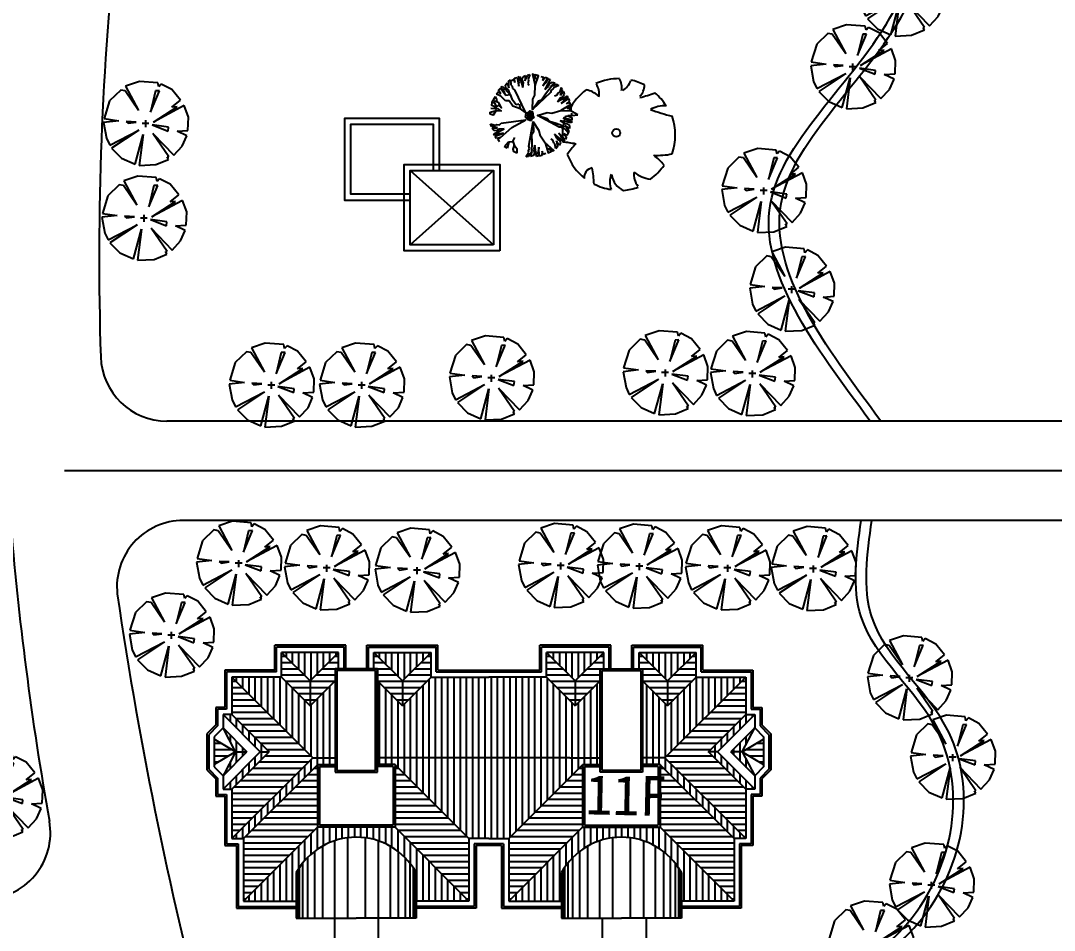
# Model space of a CAD drawing. Extents: x 225694 to 1397201, y -46174 to 794826.
# Drawn here: x 501845 to 564215, y 386968 to 441838 of the extents above; entities that cross this region are included whole.
import ezdxf
from ezdxf.enums import TextEntityAlignment as Align

# ---------------------------------------------------------------- set-up
doc = ezdxf.new("R2010")
doc.units = 0
doc.header["$LTSCALE"] = 0.5
doc.header["$MEASUREMENT"] = 0
for name, color, linetype in [('08-树', 73, 'Continuous'), ('KJ', 8, 'Continuous'), ('TREE1', 62, 'Continuous'), ('ZJ', 7, 'Continuous'), ('屋顶', 135, 'Continuous'), ('树', 124, 'Continuous'), ('路', 40, 'Continuous')]:
    doc.layers.add(name, color=color, linetype=linetype)
doc.styles.add('等线体', font='')
doc.styles.get('等线体').set_extended_font_data('黑体')

# ---------------------------------------------------------------- blocks, each defined once
blk = doc.blocks.new('批杷')
at = {"layer": '08-树', "color": 124}
for p, q in [((-784, 2446), (-678, 2505)), ((-678, 2505), (-475, 1835)), ((-478, 2470), (-326, 2553)), ((-326, 2553), (-360, 2236)), ((-360, 2236), (-231, 2506)), ((-231, 2506), (-208, 2577)), ((-208, 2577), (-55, 2613)), ((-55, 2613), (-172, 2330)), ((296, 2576), (142, 2607)), ((601, 2507), (767, 2457)), ((-1799, 1818), (-1731, 1918)), ((-1731, 1918), (-1248, 1412)), ((-1537, 1977), (-1438, 2120)), ((-1504, 1809), (-1537, 1977)), ((-1438, 2120), (-1325, 1821)), ((-1344, 2194), (-1224, 2295)), ((-1333, 2120), (-1344, 2194)), ((-1325, 1821), (-1333, 2120)), ((-1224, 2295), (-1200, 1990)), ((-1206, 2233), (-1054, 2316)), ((-1200, 1990), (-1137, 1917)), ((-1137, 1917), (-1099, 1765)), ((-1054, 2316), (-959, 2128)), ((-983, 2387), (-831, 2446)), ((-959, 2128), (-983, 2387)), ((-831, 2446), (-723, 1917)), ((-689, 2188), (-784, 2446)), ((-735, 2140), (-689, 2188)), ((-723, 1917), (-735, 2140)), ((-524, 2306), (-478, 2470)), ((-441, 2129), (-524, 2306)), ((-475, 1835), (-441, 2129)), ((-148, 2236), (-183, 2083)), ((-183, 2083), (-111, 1966)), ((-172, 2330), (-148, 2236)), ((767, 2457), (700, 2258)), ((700, 2258), (866, 2457)), ((1016, 2391), (717, 1941)), ((717, 1941), (866, 2108)), ((1166, 2324), (833, 1708)), ((833, 1708), (1066, 1891)), ((866, 2457), (1016, 2391)), ((866, 2108), (933, 2108)), ((933, 2108), (1049, 2357)), ((1049, 2357), (1166, 2324)), ((1066, 1891), (1132, 2074)), ((1132, 2074), (1282, 2158)), ((1448, 2108), (1199, 1908)), ((1199, 1908), (1481, 2008)), ((1282, 2158), (1448, 2108)), ((1681, 1958), (1398, 1841)), ((1481, 2008), (1548, 2041)), ((1548, 2041), (1681, 1958)), ((-2340, 954), (-2143, 1291)), ((-2080, 1437), (-1981, 1580)), ((-1806, 1311), (-2080, 1437)), ((-1981, 1580), (-1812, 1455)), ((-1950, 1675), (-1841, 1796)), ((-1812, 1455), (-1950, 1675)), ((-1841, 1796), (-1506, 1373)), ((-1530, 1034), (-1806, 1311)), ((-1597, 1630), (-1799, 1818)), ((-1618, 1567), (-1597, 1630)), ((-1506, 1373), (-1618, 1567)), ((-1506, 1373), (-1248, 1412)), ((-1351, 1689), (-1504, 1809)), ((-1248, 1412), (-1351, 1689)), ((-1248, 1412), (-1154, 1152)), ((-1099, 1765), (-982, 1692)), ((-982, 1692), (-335, 346)), ((1182, 1542), (102, 510)), ((1215, 1675), (1182, 1542)), ((1348, 1758), (1215, 1675)), ((1398, 1841), (1348, 1758)), ((1556, 1354), (1424, 1318)), ((1636, 1489), (1556, 1354)), ((2206, 1320), (1599, 973)), ((1718, 1541), (1636, 1489)), ((1828, 1826), (1718, 1541)), ((1776, 1210), (1957, 1281)), ((1789, 1343), (1882, 1628)), ((1983, 1597), (1789, 1343)), ((1914, 1695), (1828, 1826)), ((1882, 1628), (1914, 1695)), ((1957, 1281), (2037, 1432)), ((2037, 1432), (1983, 1597)), ((2242, 1205), (2206, 1320)), ((-1312, 1034), (-1530, 1034)), ((-1095, 717), (-1312, 1034)), ((-1154, 1152), (-877, 816)), ((-640, 538), (-1095, 717)), ((-877, 816), (-699, 855)), ((-699, 855), (-640, 538)), ((1599, 973), (1776, 1210)), ((2276, 1172), (1834, 862)), ((1834, 862), (1997, 1016)), ((1995, 1082), (2242, 1205)), ((1997, 1016), (1995, 1082)), ((2151, 853), (2346, 1024)), ((2349, 925), (2151, 853)), ((2346, 1024), (2276, 1172)), ((2403, 760), (2349, 925)), ((-2459, 222), (-2459, 340)), ((-640, 538), (-264, 261)), ((1708, -563), (393, 145)), ((2464, -143), (1944, 3)), ((1944, 3), (2149, -88)), ((2450, 115), (2240, 117)), ((2240, 117), (2481, 20)), ((2447, 288), (2450, 115)), ((2481, 20), (2464, -143)), ((-2383, -509), (-2442, -364)), ((-2442, -364), (-2145, -435)), ((-2310, -521), (-2383, -509)), ((-2342, -622), (-2022, -607)), ((-2236, -760), (-2342, -622)), ((-2022, -607), (-2310, -521)), ((-2145, -435), (-2055, -397)), ((-2055, -397), (-1899, -408)), ((-1899, -408), (-1794, -320)), ((-1825, -1182), (-1154, -571)), ((-1794, -320), (-313, -120)), ((-1154, -571), (-313, -120)), ((-131, -1714), (136, -244)), ((1845, -553), (1708, -563)), ((2447, -305), (1759, -180)), ((1759, -180), (2005, -344)), ((1965, -654), (1845, -553)), ((2005, -344), (2199, -351)), ((2329, -641), (2062, -466)), ((2062, -466), (2244, -703)), ((2149, -88), (2169, -151)), ((2169, -151), (2443, -185)), ((2199, -351), (2325, -467)), ((2325, -467), (2329, -641)), ((2443, -185), (2447, -305)), ((-2240, -963), (-1609, -660)), ((-2166, -1058), (-2240, -963)), ((-2067, -780), (-2236, -760)), ((-1925, -924), (-2166, -1058)), ((-2158, -1104), (-1652, -917)), ((-2076, -1246), (-2158, -1104)), ((-1825, -1182), (-2076, -1246)), ((-1905, -671), (-2067, -780)), ((-1996, -1305), (-1825, -1182)), ((-1871, -963), (-1925, -924)), ((-1609, -660), (-1905, -671)), ((-1652, -917), (-1871, -963)), ((1429, -980), (1563, -1244)), ((1968, -1427), (1429, -980)), ((1563, -1244), (1729, -1345)), ((1680, -912), (1814, -1091)), ((2062, -1293), (1680, -912)), ((1814, -1091), (1801, -1156)), ((1801, -1156), (2023, -1319)), ((2060, -676), (1965, -654)), ((1994, -957), (2157, -1159)), ((2176, -1062), (1994, -957)), ((2258, -908), (2060, -676)), ((2157, -1159), (2062, -1293)), ((2258, -908), (2176, -1062)), ((2244, -703), (2296, -756)), ((2296, -756), (2258, -908)), ((-1891, -1443), (-1996, -1305)), ((-1431, -1818), (-1589, -1719)), ((-138, -1986), (-80, -1841)), ((-80, -1841), (-131, -1714)), ((249, -1643), (169, -1928)), ((342, -2337), (249, -1643)), ((480, -1763), (457, -1986)), ((502, -2303), (480, -1763)), ((1321, -1348), (1197, -1290)), ((1377, -1495), (1321, -1348)), ((1449, -1560), (1377, -1495)), ((1508, -1860), (1449, -1560)), ((1615, -1746), (1508, -1860)), ((1553, -1378), (1596, -1674)), ((1700, -1661), (1553, -1378)), ((1596, -1674), (1615, -1746)), ((1782, -1508), (1700, -1661)), ((1729, -1345), (1782, -1508)), ((2023, -1319), (1968, -1427)), ((-837, -2135), (-1055, -2036)), ((-290, -2343), (-130, -2083)), ((-133, -2333), (-290, -2343)), ((-130, -2083), (-138, -1986)), ((-99, -2267), (-133, -2333)), ((71, -2020), (-99, -2267)), ((-14, -2328), (71, -2020)), ((150, -2270), (-14, -2328)), ((222, -2115), (150, -2270)), ((169, -1928), (222, -2115)), ((456, -2295), (342, -2337)), ((457, -1986), (403, -2025)), ((403, -2025), (456, -2295)), ((662, -2269), (502, -2303)), ((679, -2009), (662, -2269)), ((743, -2210), (679, -2009)), ((907, -2153), (743, -2210))]:
    blk.add_line(p, q, dxfattribs=at)
for points in [[(252, 1958), (468, 2540), (268, 2590), (268, 2357), (185, 2607), (102, 2640), (252, 1958)], [(119, 527), (102, 510), (119, 1126), (235, 1375), (252, 1958)], [(119, 527), (451, 1026), (650, 1093), (883, 1442), (1249, 1908)], [(-2459, 340), (-2083, 439), (-1787, 420), (-1965, 538), (-2123, 519), (-2182, 677), (-2360, 756), (-2340, 954), (-2202, 915), (-2083, 657), (-1945, 776), (-1767, 598), (-1925, 915), (-2024, 954), (-2063, 1133), (-2143, 1291)], [(-2024, 974), (-2202, 1014), (-2321, 1034)], [(1816, 451), (2437, 425), (2423, 630), (2201, 558), (2413, 714), (2419, 804), (1816, 451)], [(-2103, 439), (-2281, 162), (-2459, 222)], [(-2143, 538), (-2419, 558)], [(414, 135), (393, 145), (984, 320), (1257, 286), (1816, 451)], [(414, 135), (992, -27), (1117, -196), (1521, -309), (2077, -513)], [(133, -267), (157, -867), (35, -1038), (52, -1457), (30, -2049)], [(133, -267), (136, -244), (485, -752), (537, -1022), (866, -1503)], [(-1352, -1442), (-1095, -1422), (-976, -1185)], [(-1589, -1719), (-1352, -1442)], [(-1332, -1462), (-1371, -1601), (-1431, -1818)], [(-1095, -1403), (-1015, -1640)], [(-1015, -1640), (-1095, -1878), (-1055, -2036)], [(-1035, -1601), (-837, -1838), (-837, -2135)], [(866, -1503), (1034, -2102), (1225, -2025), (1088, -1836), (1302, -1989), (1388, -1967), (866, -1503)]]:
    blk.add_lwpolyline(points, dxfattribs=at)
for points in [[(-14, -172), (-197, -89), (-330, 44), (-280, 277), (-147, 344), (-64, 427), (102, 360), (119, 244), (119, 144), (185, 27), (52, -56), (36, -139)], [(-35, -51), (-138, -31), (-178, 9), (-178, 88), (-187, 117), (-207, 191), (-138, 236), (-109, 300), (-20, 290), (5, 330), (34, 270), (59, 251), (54, 147), (103, 93), (103, 48), (79, 38), (64, -11), (39, -26), (24, -51)], [(-114, 33), (-138, 78), (-138, 132), (-104, 196), (-99, 226), (-54, 246), (-40, 201), (-15, 206), (-5, 191), (20, 157), (29, 127), (29, 97), (15, 48), (10, 33), (-5, 18), (-25, 18), (-25, -1), (-64, -1), (-69, 18), (-79, 28)], [(-74, 112), (-64, 167), (-40, 172), (-30, 152), (-10, 132), (-10, 107), (-30, 93), (-30, 78), (-49, 83), (-74, 93)]]:
    blk.add_lwpolyline(points, close=True, dxfattribs=at)
blk = doc.blocks.new('含笑')
at = {"layer": '树'}
for p, q in [((-632, 458), (-789, 543)), ((-789, 543), (-789, 543)), ((-846, 434), (-632, 458))]:
    blk.add_line(p, q, dxfattribs=at)
blk.add_circle((27, 148), 69.3, dxfattribs=at)
for centre, radius, start, end in [((74, 115), 966, 89.3321, 114.3856), ((-228, 923), 350, 352.0775, 26.6128), ((-501, 833), 236, 343.6555, 39.76), ((-64, 1178), 366, 304.1868, 338.5411), ((74, 115), 963, 62.8767, 77.7021), ((234, 973), 279, 315.8454, 359.7651), ((74, 115), 956, 126.0751, 153.6245), ((-556, 485), 407, 48.5203, 80.5151), ((-354, 3609), 2962, 285.4397, 290.7099), ((74, 115), 950, 31.4098, 49.4752), ((837, 188), 424, 83.5323, 121.6544), ((1829, 3902), 3566, 250.0865, 256.3451), ((74, 115), 974, 160.8426, 187.275), ((74, 115), 968, 340.3307, 19.43), ((-1018, -1601), 1597, 77.3728, 85.4649), ((81, -798), 1065, 134.7782, 147.3315), ((74, 115), 951, 200.8103, 231.4392), ((738, 952), 1190, 266.7455, 282.0146), ((89, -1036), 989, 39.6536, 53.993), ((-366, -610), 158, 97.741, 188.8107), ((-2361, -834), 2010, 2.9465, 10.9238), ((626, -573), 297, 170.6314, 220.6278), ((680, -105), 545, 230.4582, 263.1093), ((74, 115), 933, 305.394, 326.2464), ((316, -694), 400, 160.6009, 199.3991), ((271, -539), 323, 186.1912, 248.4952), ((74, 115), 947, 243.1498, 261.8356), ((74, 115), 957, 274.7236, 290.3277)]:
    blk.add_arc(centre, radius, start, end, dxfattribs=at)
blk = doc.blocks.new('棕榈')
at = {"layer": '树', "color": 64, "linetype": 'Continuous'}
for p, q in [((-172, 1067), (-553, 940)), ((-553, 940), (-196, 270)), ((336, 1025), (-172, 1067)), ((360, 916), (336, 1025)), ((426, 996), (360, 916)), ((717, 842), (426, 996)), ((-688, 831), (-995, 530)), ((-566, 808), (-688, 831)), ((-196, 270), (-566, 808)), ((127, 220), (373, 813)), ((270, 808), (127, 220)), ((373, 813), (270, 808)), ((953, 551), (717, 842)), ((-995, 530), (-1146, 45)), ((1056, 402), (209, -50)), ((209, -50), (863, 371)), ((715, 357), (953, 551)), ((863, 371), (715, 357)), ((1170, 85), (1056, 402)), ((-1146, 45), (-738, -11)), ((0, -192), (0, 0)), ((1159, -278), (1170, 85)), ((-738, -11), (-1159, -58)), ((-1159, -58), (-1080, -495)), ((-990, -683), (-193, -267)), ((-193, -267), (-937, -763)), ((-537, -32), (-487, -82)), ((-265, -48), (-537, -32)), ((-487, -82), (-265, -48)), ((88, -84), (-103, -84)), ((177, -127), (611, -294)), ((625, -185), (177, -127)), ((611, -294), (625, -185)), ((863, -297), (1159, -278)), ((-1080, -495), (-990, -683)), ((-294, -1205), (-73, -388)), ((-73, -388), (-180, -1239)), ((633, -1004), (193, -363)), ((193, -363), (770, -961)), ((1130, -424), (863, -297)), ((1003, -707), (1130, -424)), ((-937, -763), (-662, -1041)), ((770, -961), (1003, -707)), ((-662, -1041), (-294, -1205)), ((275, -1218), (627, -1072)), ((627, -1072), (590, -1004)), ((590, -1004), (633, -1004)), ((-180, -1239), (275, -1218))]:
    blk.add_line(p, q, dxfattribs=at)
blk = doc.blocks.new('b')
at = {"layer": 'KJ'}
h = blk.add_hatch(dxfattribs=at)
h.set_pattern_fill('LINE', color=256, scale=3000, angle=90, style=0)
h.paths.add_polyline_path([(989064, 580640), (990792, 582361), (987335, 582361)])
h.paths.add_polyline_path([(992916, 582361), (994644, 580640), (996373, 582361)])
h.paths.add_polyline_path([(1003335, 582361), (1005064, 580640), (1006792, 582361)])
h.paths.add_polyline_path([(1010644, 580640), (1012373, 582361), (1008916, 582361)])
h.paths.add_polyline_path([(1013104, 576361), (1013644, 576361), (1015894, 578611), (1015354, 578611)])
h.paths.add_polyline_path([(1015354, 574111), (1015894, 574111), (1013644, 576361), (1013104, 576361)])
h.paths.add_polyline_path([(986064, 576361), (986604, 576361), (984354, 578611), (983814, 578611)])
h.paths.add_polyline_path([(986604, 576361), (986064, 576361), (983814, 574111), (984354, 574111)])
h.paths.add_polyline_path([(984564, 576361), (985257, 576361), (983814, 577804)])
h.paths.add_polyline_path([(985257, 576361), (984564, 576361), (983814, 574917)])
h.paths.add_polyline_path([(1014451, 576361), (1015144, 576361), (1015894, 577804)])
h.paths.add_polyline_path([(1015144, 576361), (1014451, 576361), (1015894, 574917)])
h = blk.add_hatch(dxfattribs=at)
h.set_pattern_fill('LINE', color=256, scale=3000, angle=180, style=0)
h.paths.add_polyline_path([(987335, 582361), (987335, 580861), (989064, 579140), (989064, 580640)])
h.paths.add_polyline_path([(989064, 580640), (989064, 579140), (990576, 580646), (990576, 581371), (990792, 581371), (990792, 582361)])
h.paths.add_polyline_path([(992916, 582361), (992916, 581371), (993132, 581371), (993132, 580646), (994644, 579140), (994644, 580640)])
h.paths.add_polyline_path([(996373, 580861), (996373, 582361), (994644, 580640), (994644, 579140)])
h.paths.add_polyline_path([(1003335, 582361), (1003335, 580861), (1005064, 579140), (1005064, 580640)])
h.paths.add_polyline_path([(1005064, 580640), (1005064, 579140), (1006576, 580646), (1006576, 581371), (1006792, 581371), (1006792, 582361)])
h.paths.add_polyline_path([(1008916, 582361), (1008916, 581371), (1009132, 581371), (1009132, 580646), (1010644, 579140), (1010644, 580640)])
h.paths.add_polyline_path([(1012373, 580861), (1012373, 582361), (1010644, 580640), (1010644, 579140)])
h = blk.add_hatch(dxfattribs=at)
h.set_pattern_fill('LINE', color=256, scale=3000, angle=180, style=0)
h.paths.add_polyline_path([(984354, 580861), (984354, 578611), (986604, 576361), (984354, 574111), (984354, 571141), (989236, 576001)])
h.paths.add_polyline_path([(989514, 575576), (985059, 571141), (985059, 567361), (989514, 571816)])
h.paths.add_polyline_path([(994194, 575576), (994194, 571816), (998649, 567361), (998649, 571141)])
h.paths.add_polyline_path([(1005514, 571816), (1005514, 575576), (1001059, 571141), (1001059, 567361)])
h.paths.add_polyline_path([(1014649, 567361), (1014649, 571141), (1010194, 575576), (1010194, 571816)])
h.paths.add_polyline_path([(1015354, 571141), (1015354, 574111), (1013104, 576361), (1015354, 578611), (1015354, 580861), (1010473, 576001)])
h.paths.add_polyline_path([(1016434, 577129), (1015144, 576361), (1016434, 575592)])
h.paths.add_polyline_path([(983274, 575592), (984564, 576361), (983274, 577129)])
h = blk.add_hatch(dxfattribs=at)
h.set_pattern_fill('LINE', color=256, scale=3000, angle=90, style=0)
h.paths.add_polyline_path([(1010644, 579140), (1009132, 580646), (1009132, 576460), (1009132, 576001), (1010473, 576001), (1015354, 580861), (1012373, 580861)])
h.paths.add_polyline_path([(1003335, 580861), (999854, 580861), (996373, 580861), (994644, 579140), (993132, 580646), (993132, 576001), (1004736, 576001), (1006576, 576001), (1006576, 580646), (1005064, 579140)])
h.paths.add_polyline_path([(989064, 579140), (987335, 580861), (984354, 580861), (989236, 576001), (990576, 576001), (990576, 580646)])
h.paths.add_polyline_path([(995472, 569081), (995472, 567361), (998649, 567361), (994194, 571816), (989514, 571816), (985059, 567361), (988236, 567361), (988236, 569081, -0.589173)])
h.paths.add_polyline_path([(984354, 571141), (985059, 571141), (989514, 575576), (989514, 575596), (990576, 575596), (990576, 576001), (989236, 576001)])
h.paths.add_polyline_path([(1010473, 576001), (1009132, 576001), (1009132, 575596), (1010194, 575596), (1010194, 575576), (1014649, 571141), (1015354, 571141)])
h.paths.add_polyline_path([(1010194, 571816), (1005514, 571816), (1001059, 567361), (1004236, 567361), (1004236, 569081, -0.589173), (1011472, 569081), (1011472, 567361), (1014649, 567361)])
h.paths.add_polyline_path([(1001059, 571141), (1005514, 575576), (1005514, 575596), (1006576, 575596), (1006576, 576001), (1004736, 576001), (993132, 576001), (993132, 575596), (994194, 575596), (994194, 575576), (998649, 571141), (999854, 571141)])
at = {"layer": 'KJ', "linetype": 'Continuous'}
for p, q in [((990533, 570996), (990533, 566329)), ((991325, 571179), (991325, 566329)), ((992384, 571179), (992384, 566329)), ((993176, 570996), (993176, 566329)), ((1006533, 570996), (1006533, 566329)), ((1007325, 571179), (1007325, 566329)), ((1008384, 571179), (1008384, 566329)), ((1009176, 570996), (1009176, 566329)), ((989325, 570350), (989325, 566329)), ((989813, 570674), (989813, 566329)), ((993896, 570674), (993896, 566329)), ((994383, 570350), (994383, 566329)), ((1005325, 570350), (1005325, 566329)), ((1005813, 570674), (1005813, 566329)), ((1009896, 570674), (1009896, 566329)), ((1010383, 570350), (1010383, 566329)), ((988614, 569648), (988614, 566329)), ((988911, 569983), (988911, 566329)), ((994797, 569983), (994797, 566329)), ((995094, 569648), (995094, 566329)), ((1004614, 569648), (1004614, 566329)), ((1004911, 569983), (1004911, 566329)), ((1010797, 569983), (1010797, 566329)), ((1011094, 569648), (1011094, 566329)), ((988308, 569206), (988308, 566329)), ((988416, 569376), (988416, 566329)), ((995292, 569376), (995292, 566329)), ((995400, 569206), (995400, 566329)), ((1004308, 569206), (1004308, 566329)), ((1004416, 569376), (1004416, 566329)), ((1011292, 569376), (1011292, 566329)), ((1011400, 569206), (1011400, 566329))]:
    blk.add_line(p, q, dxfattribs=at)
at = {"layer": '屋顶'}
for p, q in [((991224, 582793), (986935, 582793)), ((986935, 581293), (986935, 582793)), ((991116, 582685), (987035, 582685)), ((987035, 581185), (987035, 582685)), ((991116, 581371), (991116, 582685)), ((991224, 581371), (991224, 582793)), ((992484, 581371), (992484, 582793)), ((992484, 582793), (996773, 582793)), ((992592, 582685), (996673, 582685)), ((992592, 581371), (992592, 582685)), ((996673, 581185), (996673, 582685)), ((996773, 581293), (996773, 582793)), ((1007224, 582793), (1002935, 582793)), ((1002935, 581293), (1002935, 582793)), ((1007116, 582685), (1003035, 582685)), ((1003035, 581185), (1003035, 582685)), ((1007116, 581371), (1007116, 582685)), ((1007224, 581371), (1007224, 582793)), ((1008484, 581371), (1008484, 582793)), ((1008484, 582793), (1012773, 582793)), ((1008592, 581371), (1008592, 582685)), ((1008592, 582685), (1012673, 582685)), ((1012673, 581185), (1012673, 582685)), ((1012773, 581293), (1012773, 582793)), ((990792, 582361), (987335, 582361)), ((987335, 582361), (989064, 580640)), ((987335, 580861), (987335, 582361)), ((990792, 582361), (989064, 580640)), ((990792, 581371), (990792, 582361)), ((990792, 581371), (990792, 582361)), ((992916, 582361), (996373, 582361)), ((992916, 582361), (994644, 580640)), ((992916, 581371), (992916, 582361)), ((996373, 582361), (994644, 580640)), ((996373, 580861), (996373, 582361)), ((1006792, 582361), (1003335, 582361)), ((1003335, 582361), (1005064, 580640)), ((1003335, 580861), (1003335, 582361)), ((1006792, 582361), (1005064, 580640)), ((1006792, 581371), (1006792, 582361)), ((1008916, 581371), (1008916, 582361)), ((1008916, 582361), (1010644, 580640)), ((1008916, 581371), (1008916, 582361)), ((1008916, 582361), (1012373, 582361)), ((1012373, 582361), (1010644, 580640)), ((1012373, 580861), (1012373, 582361)), ((986935, 581293), (983922, 581293)), ((983922, 581293), (983922, 579043)), ((993132, 581371), (990576, 581371)), ((990576, 581371), (990576, 576460)), ((990576, 581371), (990576, 575128)), ((993132, 581371), (993132, 576460)), ((993132, 575128), (993132, 581371)), ((996773, 581293), (1002935, 581293)), ((1006576, 581371), (1009132, 581371)), ((1006576, 575128), (1006576, 581371)), ((1006576, 581371), (1006576, 576460)), ((1009132, 581371), (1009132, 575128)), ((1009132, 581371), (1009132, 576460)), ((1012773, 581293), (1015786, 581293)), ((1015786, 581293), (1015786, 579043)), ((987035, 581185), (984030, 581185)), ((984030, 581185), (984030, 578935)), ((987335, 580861), (984354, 580861)), ((984354, 580861), (989236, 576001)), ((984354, 580861), (984354, 578611)), ((987335, 580861), (989064, 579140)), ((993024, 581263), (990684, 581263)), ((990684, 581263), (990684, 575236)), ((993024, 575236), (993024, 581263)), ((996373, 580861), (994644, 579140)), ((996373, 580861), (999854, 580861)), ((996673, 581185), (1003035, 581185)), ((1003335, 580861), (999854, 580861)), ((1003335, 580861), (1005064, 579140)), ((1006684, 581263), (1009024, 581263)), ((1006684, 575236), (1006684, 581263)), ((1009024, 581263), (1009024, 575236)), ((1015354, 580861), (1010473, 576001)), ((1012373, 580861), (1010644, 579140)), ((1012373, 580861), (1015354, 580861)), ((1012673, 581185), (1015678, 581185)), ((1015354, 580861), (1015354, 578611)), ((1015678, 581185), (1015678, 578935)), ((990576, 580646), (989064, 579140)), ((989064, 580640), (989064, 579140)), ((993132, 580646), (994644, 579140)), ((994644, 580640), (994644, 579140)), ((1006576, 580646), (1005064, 579140)), ((1005064, 580640), (1005064, 579140)), ((1009132, 580646), (1010644, 579140)), ((1010644, 580640), (1010644, 579140)), ((983922, 579043), (983382, 579043)), ((983382, 579043), (983382, 577983)), ((984030, 578935), (983490, 578935)), ((983490, 578935), (983490, 577938)), ((1015678, 578935), (1016218, 578935)), ((1015786, 579043), (1016326, 579043)), ((1016218, 578935), (1016218, 577938)), ((1016326, 579043), (1016326, 577983)), ((983814, 578611), (983814, 577804)), ((983814, 578611), (986064, 576361)), ((984354, 578611), (983814, 578611)), ((984354, 578611), (986604, 576361)), ((1015354, 578611), (1013104, 576361)), ((1015894, 578611), (1013644, 576361)), ((1015354, 578611), (1015894, 578611)), ((1015894, 578611), (1015894, 577804)), ((983382, 577983), (982842, 577443)), ((983490, 577938), (982950, 577398)), ((983814, 577804), (983274, 577264)), ((983814, 577804), (985257, 576361)), ((984564, 576361), (983814, 577804)), ((1015894, 577804), (1014451, 576361)), ((1015144, 576361), (1015894, 577804)), ((1015894, 577804), (1016434, 577264)), ((1016218, 577938), (1016758, 577398)), ((1016326, 577983), (1016866, 577443)), ((982842, 577443), (982842, 575278)), ((982950, 577398), (982950, 575323)), ((983274, 577264), (983274, 575457)), ((984564, 576361), (983274, 577129)), ((1015144, 576361), (1016434, 577129)), ((1016434, 577264), (1016434, 575457)), ((1016758, 577398), (1016758, 575323)), ((1016866, 577443), (1016866, 575278)), ((984564, 576361), (983274, 575592)), ((983814, 574917), (985257, 576361)), ((984564, 576361), (983814, 574917)), ((983814, 574111), (986064, 576361)), ((984354, 574111), (986604, 576361)), ((984564, 576361), (985257, 576361)), ((986064, 576361), (986604, 576361)), ((1013644, 576361), (1013104, 576361)), ((1015354, 574111), (1013104, 576361)), ((1015894, 574111), (1013644, 576361)), ((1015894, 574917), (1014451, 576361)), ((1015144, 576361), (1014451, 576361)), ((1015144, 576361), (1015894, 574917)), ((1015144, 576361), (1016434, 575592)), ((984354, 571141), (989236, 576001)), ((989236, 576001), (990576, 576001)), ((1004736, 576001), (993132, 576001)), ((1004736, 576001), (1006576, 576001)), ((1010473, 576001), (1009132, 576001)), ((1015354, 571141), (1010473, 576001)), ((982842, 575278), (983382, 574738)), ((982950, 575323), (983490, 574783)), ((983274, 575457), (983814, 574917)), ((985059, 571141), (989514, 575576)), ((989514, 575596), (990576, 575596)), ((989514, 575596), (989514, 571816)), ((989630, 575480), (990576, 575480)), ((989630, 575480), (989630, 571932)), ((990576, 575128), (993132, 575128)), ((990684, 575236), (993024, 575236)), ((994194, 575596), (993132, 575596)), ((994078, 575480), (993132, 575480)), ((994078, 575480), (994078, 571932)), ((994194, 575596), (994194, 571816)), ((998649, 571141), (994194, 575576)), ((1001059, 571141), (1005514, 575576)), ((1005514, 575596), (1006576, 575596)), ((1005514, 575596), (1005514, 571816)), ((1005630, 575480), (1005630, 571932)), ((1005630, 575480), (1006576, 575480)), ((1009132, 575128), (1006576, 575128)), ((1009024, 575236), (1006684, 575236)), ((1010194, 575596), (1009132, 575596)), ((1010078, 575480), (1009132, 575480)), ((1010078, 575480), (1010078, 571932)), ((1010194, 575596), (1010194, 571816)), ((1014649, 571141), (1010194, 575576)), ((1016434, 575457), (1015894, 574917)), ((1016758, 575323), (1016218, 574783)), ((1016866, 575278), (1016326, 574738)), ((983382, 574738), (983382, 573679)), ((983490, 574783), (983490, 573787)), ((983814, 574917), (983814, 574111)), ((1015894, 574917), (1015894, 574111)), ((1016218, 574783), (1016218, 573787)), ((1016326, 574738), (1016326, 573679)), ((983814, 574111), (984354, 574111)), ((984354, 574111), (984354, 571141)), ((1015894, 574111), (1015354, 574111)), ((1015354, 574111), (1015354, 571141)), ((983382, 573679), (983922, 573679)), ((983490, 573787), (984030, 573787)), ((983922, 573679), (983922, 570709)), ((984030, 573787), (984030, 570817)), ((1015678, 573787), (1015678, 570817)), ((1016218, 573787), (1015678, 573787)), ((1015786, 573679), (1015786, 570709)), ((1016326, 573679), (1015786, 573679)), ((994078, 571932), (989630, 571932)), ((1005630, 571932), (1010078, 571932)), ((985059, 567361), (989514, 571816)), ((994194, 571816), (989514, 571816)), ((998649, 567361), (994194, 571816)), ((1001059, 567361), (1005514, 571816)), ((1005514, 571816), (1010194, 571816)), ((1014649, 567361), (1010194, 571816)), ((983922, 570709), (984627, 570709)), ((984030, 570817), (984735, 570817)), ((984354, 571141), (985059, 571141)), ((984627, 570709), (984627, 566929)), ((984735, 570817), (984735, 567037)), ((985059, 571141), (985059, 567361)), ((999854, 571141), (998649, 571141)), ((998649, 571141), (998649, 567361)), ((1000735, 570817), (998973, 570817)), ((998973, 570817), (998973, 567037)), ((1000627, 570709), (999081, 570709)), ((999081, 570709), (999081, 566929)), ((999854, 571141), (1001059, 571141)), ((1000627, 570709), (1000627, 566929)), ((1000735, 570817), (1000735, 567037)), ((1001059, 571141), (1001059, 567361)), ((1015354, 571141), (1014649, 571141)), ((1014649, 571141), (1014649, 567361)), ((1014973, 570817), (1014973, 567037)), ((1015678, 570817), (1014973, 570817)), ((1015081, 570709), (1015081, 566929)), ((1015786, 570709), (1015081, 570709)), ((988236, 569081), (988236, 566329)), ((995472, 569081), (995472, 566329)), ((1004236, 569081), (1004236, 566329)), ((1011472, 569081), (1011472, 566329)), ((984735, 567037), (988236, 567037)), ((985059, 567361), (988236, 567361)), ((998649, 567361), (995472, 567361)), ((998973, 567037), (995472, 567037)), ((1000735, 567037), (1004236, 567037)), ((1001059, 567361), (1004236, 567361)), ((1014649, 567361), (1011472, 567361)), ((1014973, 567037), (1011472, 567037)), ((984627, 566929), (988236, 566929)), ((988236, 566329), (991854, 566329)), ((995472, 566329), (991854, 566329)), ((999081, 566929), (995472, 566929)), ((1000627, 566929), (1004236, 566929)), ((1004236, 566329), (1007854, 566329)), ((1011472, 566329), (1007854, 566329)), ((1015081, 566929), (1011472, 566929))]:
    blk.add_line(p, q, dxfattribs=at)
for centre in [(991854, 567077), (1007854, 567077)]:
    blk.add_arc(centre, 4136, 28.98914, 151.01086, dxfattribs=at)

msp = doc.modelspace()

# ---------------------------------------------------------------- linework, layer by layer
at = {"layer": 'TREE1', "color": 7}
for p, q in [((525351.9, 432793.2), (530383.8, 428323.1)), ((530383.8, 432793.2), (525351.9, 428323.1))]:
    msp.add_line(p, q, dxfattribs=at)
for points in [[(525351.9, 430994.9), (521406.6, 430994.9), (521406.6, 435966.1), (527096.1, 435966.1), (527096.1, 432793.2)], [(525351.9, 431363.6), (521775.2, 431363.6), (521775.2, 435597.4), (526727.5, 435597.4), (526727.5, 432793.2)]]:
    msp.add_lwpolyline(points, dxfattribs=at)
for points in [[(530752.5, 427954.5), (524983.2, 427954.5), (524983.2, 433161.8), (530752.5, 433161.8)], [(530383.8, 428323.1), (525351.9, 428323.1), (525351.9, 432793.2), (530383.8, 432793.2)]]:
    msp.add_lwpolyline(points, close=True, dxfattribs=at)
at = {"layer": '路', "color": 7}
for p, q in [((683598.6, 417688.9), (510672.7, 417688.9)), ((830824.1, 414688.9), (504489.6, 414688.9)), ((683598.6, 411688.9), (511652.4, 411688.9)), ((520772.9, 387700.4), (520772.9, 379247.6)), ((523415.8, 387700.4), (523415.8, 379335.7)), ((536935.2, 387700.4), (536935.2, 381458.7)), ((539578.1, 387700.4), (539578.1, 377897.3))]:
    msp.add_line(p, q, dxfattribs=at)
for centre, radius, start, end in [((694357.5, 427508.1), 193777, 161.995331, 182.850049), ((694357.5, 427508.1), 187777, 165.829936, 181.814539), ((510672.7, 421688.9), 4000, 181.814539, 270), ((694357.5, 427508.1), 193777, 184.612377, 190.091924), ((511652.4, 407688.9), 4000, 90, 186.191028), ((744045.5, 441645.1), 238858.1, 188.277441, 195.055549), ((499640.6, 392852), 4000, 270.007487, 10.091924)]:
    msp.add_arc(centre, radius, start, end, dxfattribs=at)
for points, knots in [([(553101.4, 417688.9), (549728.2, 422206.6), (543021.5, 431188.9), (556876.4, 441739.4), (556629.4, 455530.5), (550022.4, 466092.4), (555881.1, 476861.3), (562293.5, 484681.4), (574569.6, 490131), (579698, 478078.4), (592603.4, 479361), (599953.3, 489939.7), (612573.2, 480549.6), (620705.9, 491539), (628964.4, 500312.3), (647942.3, 493233.1), (641878.6, 510856.5), (648155.1, 520301.5), (647837, 532724.8), (659124.5, 536520.4), (666190.4, 544921.6), (676667.9, 542037.2), (685285.3, 539216.9), (692250.4, 544496.6), (701425.3, 539493), (706458.9, 544918.1), (709236.7, 547912)], [0, 0, 0, 0, 14427.2896194, 28684.5625826, 41813.7522732, 52705.2155961, 63262.7905587, 74483.0928484, 85762.2605936, 93119.153961, 107355.6559832, 114359.7475777, 127672.2000607, 138947.3166207, 149121.1998097, 163357.697375, 177033.0047384, 185159.3922129, 198301.1106652, 208161.8521645, 217572.0777821, 228569.6187249, 237392.0694759, 243284.2380735, 252106.6841135, 262970.405513, 262970.405513, 262970.405513, 262970.405513]), ([(553745.5, 417688.9), (550372.3, 422206.6), (543665.6, 431188.9), (557520.4, 441739.4), (557273.4, 455530.5), (550666.5, 466092.4), (556525.2, 476861.3), (562937.6, 484681.4), (575213.7, 490131), (580342.1, 478078.4), (593247.5, 479361), (600597.4, 489939.7), (613217.3, 480549.6), (621350, 491539), (629608.5, 500312.3), (648586.4, 493233.1), (642522.7, 510856.5), (648799.1, 520301.5), (648481.1, 532724.8), (659768.6, 536520.4), (666834.5, 544921.6), (677312, 542037.2), (685929.3, 539216.9), (692894.5, 544496.6), (702069.4, 539493), (707103, 544918.1), (709880.7, 547912)], [0, 0, 0, 0, 14427.2896194, 28684.5625826, 41813.7522732, 52705.2155961, 63262.7905587, 74483.0928484, 85762.2605936, 93119.153961, 107355.6559832, 114359.7475777, 127672.2000607, 138947.3166207, 149121.1998097, 163357.697375, 177033.0047384, 185159.3922129, 198301.1106652, 208161.8521645, 217572.0777821, 228569.6187249, 237392.0694759, 243284.2380735, 252106.6841135, 262970.405513, 262970.405513, 262970.405513, 262970.405513]), ([(570722.3, 328875.5), (571701.9, 330359.7), (573960, 333781.1), (576049.5, 340417.5), (573038.9, 348381.7), (565355.4, 350165.9), (558840.6, 357103.2), (564466.2, 370254.5), (551291.5, 368552.7), (543046.7, 380876.2), (557207.8, 385712.8), (559642.9, 398706.7), (551584.8, 404690.3), (552276.2, 409653.2), (552559.8, 411688.9)], [0, 0, 0, 0, 5329.3644124, 12284.9524566, 20315.5484856, 27205.7867362, 34717.3054359, 46430.0683585, 54262.4306585, 65321.8023518, 76663.6459525, 88658.9363313, 97024.5629701, 102841.9447248, 102841.9447248, 102841.9447248, 102841.9447248]), ([(571366.4, 328875.5), (572346, 330359.7), (574604.1, 333781.1), (576693.5, 340417.5), (573683, 348381.7), (565999.5, 350165.9), (559484.7, 357103.2), (565110.3, 370254.5), (551935.6, 368552.7), (543690.8, 380876.2), (557851.8, 385712.8), (560287, 398706.7), (552228.8, 404690.3), (552920.3, 409653.2), (553203.9, 411688.9)], [0, 0, 0, 0, 5329.3644124, 12284.9524566, 20315.5484856, 27205.7867362, 34717.3054359, 46430.0683585, 54262.4306585, 65321.8023518, 76663.6459525, 88658.9363313, 97024.5629701, 102841.9447248, 102841.9447248, 102841.9447248, 102841.9447248])]:
    msp.add_open_spline(points, degree=3, knots=knots, dxfattribs=at)

# ---------------------------------------------------------------- block references
at = {"layer": '08-树', "color": 7}
msp.add_blockref('批杷', (532629.8, 435973.7), dxfattribs=at)
at = {"layer": 'KJ', "color": 7}
msp.add_blockref('b', (-469759.8, -178628.3), dxfattribs=at)
at = {"layer": '树', "color": 7}
for name, p, xscale, yscale, zscale in [('棕榈', (555000.5, 443633.8), 2.197147679980844, 2.197147679980844, 2.19714768), ('棕榈', (552061.2, 439248.2), 2.197147679980844, 2.197147679980844, 2.19714768), ('棕榈', (509393.1, 435829.5), 2.197147679980844, 2.197147679980844, 2.19714768), ('含笑', (537687.5, 434548.5), 3.510000000009313, 3.510000000009313, 3.510000000000001), ('棕榈', (546694.9, 431784.5), 2.197147679980844, 2.197147679980844, 2.19714768), ('棕榈', (509292.5, 430116.8), 2.197147679980844, 2.197147679980844, 2.19714768), ('棕榈', (548378.8, 425822.4), 2.197147679980844, 2.197147679980844, 2.19714768), ('棕榈', (540745.4, 420792.8), 2.197147679980844, 2.197147679980844, 2.19714768), ('棕榈', (546013, 420737.3), 2.197147679980844, 2.197147679980844, 2.19714768), ('棕榈', (516979.5, 420045.9), 2.197147679980844, 2.197147679980844, 2.19714768), ('棕榈', (522431.7, 420045.9), 2.197147679980844, 2.197147679980844, 2.19714768), ('棕榈', (530260.5, 420476.4), 2.197147679980844, 2.197147679980844, 2.19714768), ('棕榈', (515007.6, 409295.6), 2.197147679980844, 2.197147679980844, 2.19714768), ('棕榈', (520320, 409016.2), 2.197147679980844, 2.197147679980844, 2.19714768), ('棕榈', (525772.2, 408876.5), 2.197147679980844, 2.197147679980844, 2.19714768), ('棕榈', (534439.8, 409155.9), 2.197147679980844, 2.197147679980844, 2.19714768), ('棕榈', (539193, 409118), 2.197147679980844, 2.197147679980844, 2.19714768), ('棕榈', (544505.4, 409016.2), 2.197147679980844, 2.197147679980844, 2.19714768), ('棕榈', (549678, 408978.3), 2.197147679980844, 2.197147679980844, 2.19714768), ('棕榈', (510953.5, 404965), 2.197147679980844, 2.197147679980844, 2.19714768), ('棕榈', (555485.6, 402382.5), 2.197147679980844, 2.197147679980844, 2.19714768), ('棕榈', (558092.8, 397598), 2.197147679980844, 2.197147679980844, 2.19714768), ('棕榈', (500604.8, 395254.7), 2.197147679980844, 2.197147679980844, 2.19714768), ('棕榈', (556808.9, 389885.8), 2.197147679980844, 2.197147679980844, 2.19714768), ('棕榈', (553138.8, 386385.4), 2.197147679980844, 2.197147679980844, 2.19714768)]:
    msp.add_blockref(name, p, dxfattribs=dict(at, xscale=xscale, yscale=yscale, zscale=zscale))

# ---------------------------------------------------------------- texts
at = {"layer": 'ZJ', "color": 7, "linetype": 'Continuous', "style": '等线体'}
msp.add_text('11F', height=2400, rotation=358.735354, dxfattribs=at).set_placement((538383, 395111.9), align=Align.MIDDLE)

doc.saveas('drawing.dxf')
